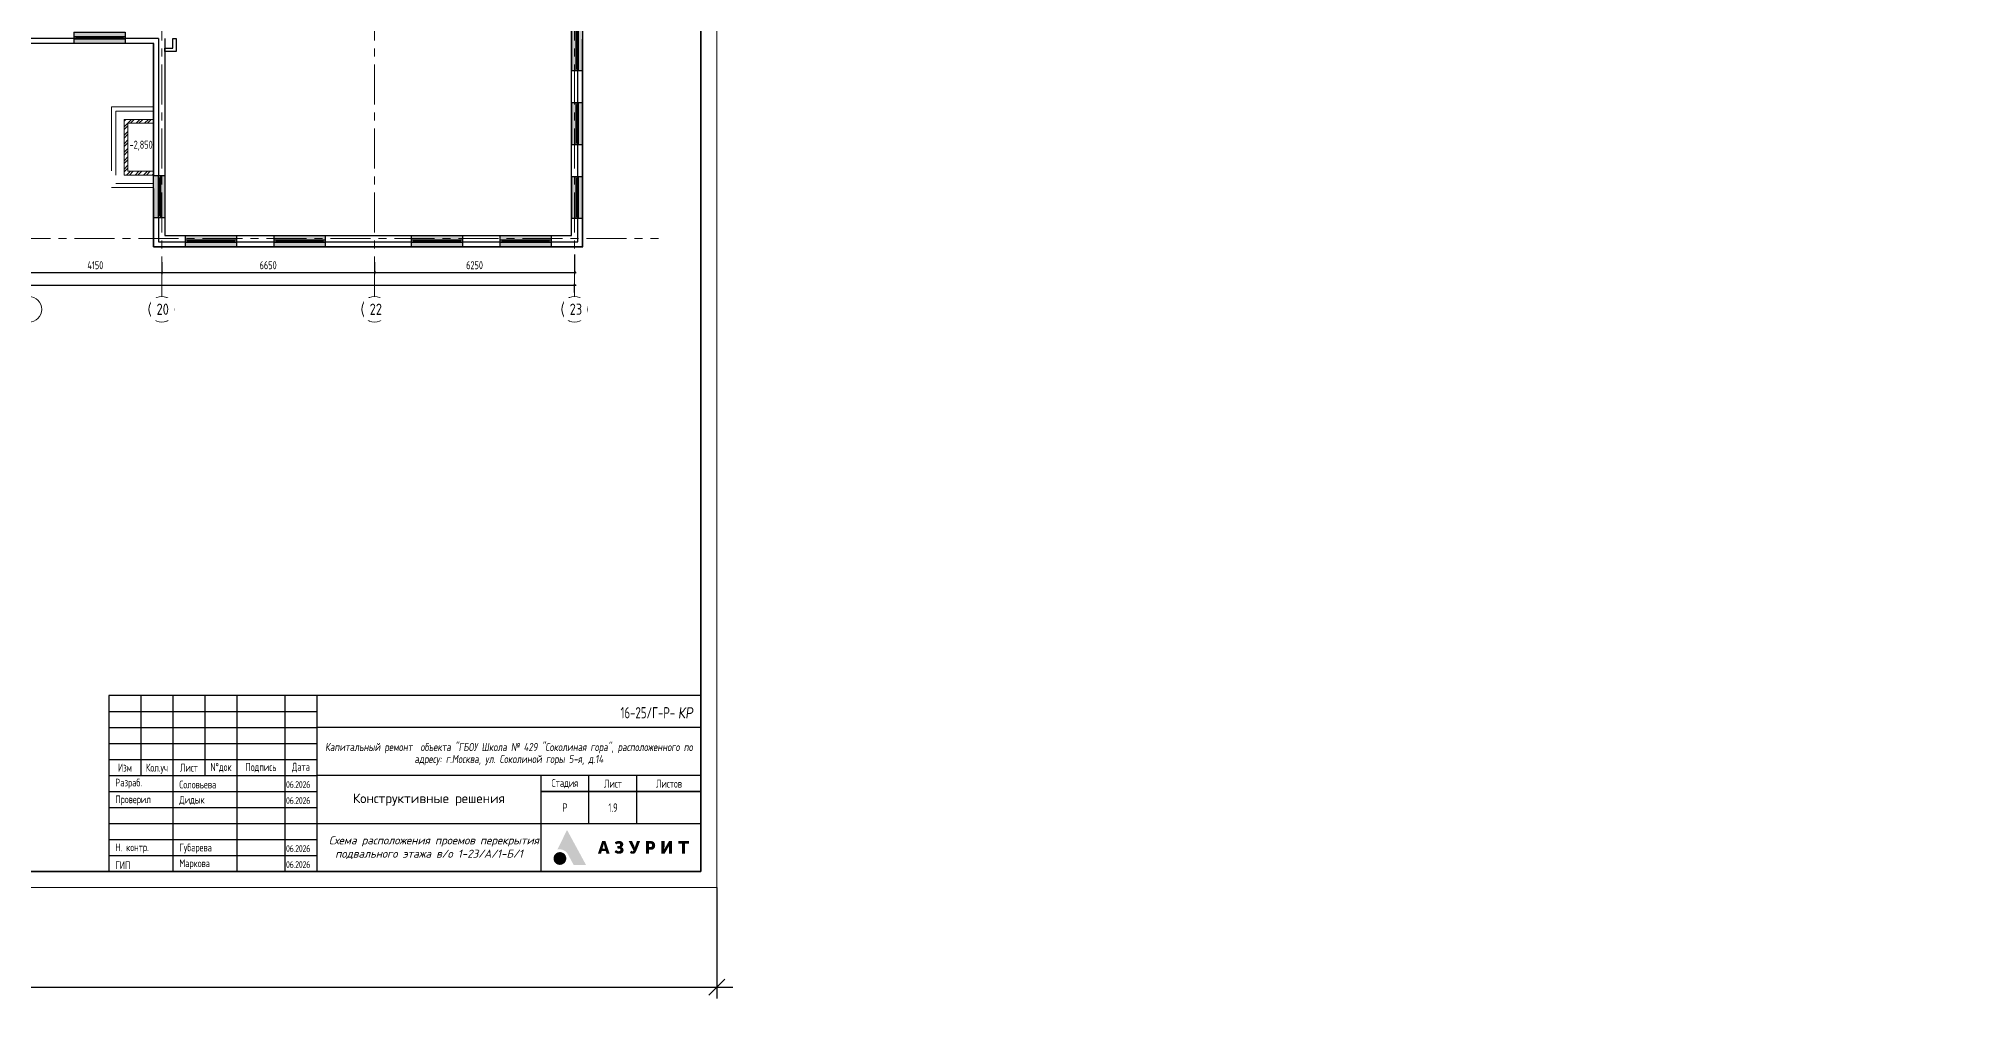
# Model space of a CAD drawing. Header units: millimetres. Extents: x -185251 to 7892985, y -102157 to 319855.
# Drawn here: x -119243 to -59028, y -102157 to -72163 of the extents above; entities that cross this region are included whole.
import ezdxf
from ezdxf import colors
from ezdxf.entities.mleader import LeaderData, LeaderLine
from ezdxf.enums import TextEntityAlignment as Align
from ezdxf.math import Vec2, Vec3

# ---------------------------------------------------------------- set-up
doc = ezdxf.new("R2010")
doc.units = ezdxf.units.MM
doc.header["$LTSCALE"] = 10
doc.linetypes.add('ADSK_Штриховая_ш2 п1', pattern=[3, 2, -1])
doc.linetypes.add('CENTER', pattern=[2, 1.25, -0.25, 0.25, -0.25])
for name, color, linetype, lineweight in [('013', 7, 'Continuous', 13), ('_TEXT', 7, 'Continuous', 30), ('АР_Оси', 142, 'Continuous', 9), ('АР_Оси размеры', 142, 'Continuous', 9), ('АР_тонкая линия', 250, 'Continuous', 0), ('АР_Штриховка кирпич', 250, 'Continuous', 9)]:
    doc.layers.add(name, color=color, linetype=linetype, lineweight=lineweight)
doc.layers.add('_STAMP', color=7, linetype='Continuous')
doc.layers.add('Архитектура', color=251, linetype='Continuous')
doc.layers.get('0').off()
doc.layers.get('0').freeze()
doc.styles.add('10', font='isocpeui.ttf', dxfattribs={"height": 25})
doc.styles.add('GOST', font='isocpeur.TTF')
doc.styles.add('ISOCPEUR', font='isocpeur.TTF', dxfattribs={"width": 0.7})
doc.styles.add('БДА100', font='romand.shx', dxfattribs={"width": 0.7})
doc.styles.add('ГОСТ 2.304', font='isocpeur.TTF', dxfattribs={"width": 0.7})
doc.dimstyles.new('БДА1', dxfattribs={"dimtxt": 2, "dimasz": 1, "dimexe": 0.7, "dimexo": 0, "dimgap": 0.8, "dimtad": 1, "dimdec": 0, "dimrnd": 1, "dimzin": 0, "dimdsep": 46, "dimtxsty": 'БДА100', "dimblk": 'OBLIQUE', "dimcen": 2, "dimdle": 1, "dimadec": 0, "dimazin": 0, "dimtfac": 1, "dimtdec": 0, "dimtmove": 1, "dimatfit": 3, "dimldrblk": 'NONE', "dimfxl": 0.7, "dimtolj": 1, "dimtzin": 0, "dimlwd": -1, "dimlwe": -1, "dimarcsym": 0})
doc.dimstyles.new('СПДС', dxfattribs={"dimscale": 100, "dimtxt": 2.5, "dimasz": 0.5, "dimexe": 0.5, "dimexo": 1, "dimgap": 1, "dimtad": 1, "dimdec": 0, "dimrnd": 5, "dimtxsty": 'ГОСТ 2.304', "dimblk": 'OBLIQUE', "dimcen": 2.5, "dimdle": 0.5, "dimadec": 0, "dimazin": 2, "dimtfac": 0.75, "dimtdec": 0, "dimtmove": 1, "dimatfit": 3, "dimfxl": 1, "dimtolj": 1, "dimarcsym": 1})

# ---------------------------------------------------------------- blocks, each defined once
blk = doc.blocks.new('_Oblique')
at = {"color": 0, "linetype": 'ByBlock', "lineweight": -2}
blk.add_line((-0.5, -0.5), (0.5, 0.5), dxfattribs=at)
blk = doc.blocks.new('*D456')
at = {"layer": 'Defpoints', "color": 0, "ltscale": 100, "transparency": 16777216}
for p in [(-119543, -79049), (-115393, -79049), (-115393, -79471)]:
    blk.add_point(p, dxfattribs=at)
at = {"layer": 'АР_Оси размеры', "color": 0, "lineweight": -2, "ltscale": 100, "transparency": 16777216}
for p, q in [((-119593, -79471), (-115343, -79471)), ((-119543, -79149), (-119543, -79521)), ((-115393, -79149), (-115393, -79521))]:
    blk.add_line(p, q, dxfattribs=at)
at = {"layer": 'АР_Оси размеры', "color": 0, "lineweight": -2, "ltscale": 100, "transparency": 16777216, "xscale": 50, "yscale": 50, "zscale": 50, "rotation": 180}
blk.add_blockref('_Oblique', (-119543, -79471), dxfattribs=at)
at = {"layer": 'АР_Оси размеры', "color": 0, "lineweight": -2, "ltscale": 100, "transparency": 16777216, "xscale": 50, "yscale": 50, "zscale": 50}
blk.add_blockref('_Oblique', (-115393, -79471), dxfattribs=at)
at = {"layer": 'АР_Оси размеры', "color": 0, "ltscale": 100, "transparency": 16777216, "insert": (-117468, -79246), "char_height": 250, "attachment_point": 5, "style": 'ГОСТ 2.304'}
blk.add_mtext('\\A1;4150', dxfattribs=at)
blk = doc.blocks.new('*D457')
at = {"layer": 'Defpoints', "color": 0, "ltscale": 100, "transparency": 16777216}
for p in [(-115393, -79049), (-108743, -79049), (-108743, -79471)]:
    blk.add_point(p, dxfattribs=at)
at = {"layer": 'АР_Оси размеры', "color": 0, "lineweight": -2, "ltscale": 100, "transparency": 16777216}
for p, q in [((-115443, -79471), (-108693, -79471)), ((-115393, -79149), (-115393, -79521)), ((-108743, -79149), (-108743, -79521))]:
    blk.add_line(p, q, dxfattribs=at)
at = {"layer": 'АР_Оси размеры', "color": 0, "lineweight": -2, "ltscale": 100, "transparency": 16777216, "xscale": 50, "yscale": 50, "zscale": 50, "rotation": 180}
blk.add_blockref('_Oblique', (-115393, -79471), dxfattribs=at)
at = {"layer": 'АР_Оси размеры', "color": 0, "lineweight": -2, "ltscale": 100, "transparency": 16777216, "xscale": 50, "yscale": 50, "zscale": 50}
blk.add_blockref('_Oblique', (-108743, -79471), dxfattribs=at)
at = {"layer": 'АР_Оси размеры', "color": 0, "ltscale": 100, "transparency": 16777216, "insert": (-112068, -79246), "char_height": 250, "attachment_point": 5, "style": 'ГОСТ 2.304'}
blk.add_mtext('\\A1;6650', dxfattribs=at)
blk = doc.blocks.new('*D458')
at = {"layer": 'Defpoints', "color": 0, "ltscale": 100, "transparency": 16777216}
for p in [(-102493, -78810), (-108743, -79049), (-102493, -79471)]:
    blk.add_point(p, dxfattribs=at)
at = {"layer": 'АР_Оси размеры', "color": 0, "lineweight": -2, "ltscale": 100, "transparency": 16777216}
for p, q in [((-108793, -79471), (-102443, -79471)), ((-108743, -79149), (-108743, -79521)), ((-102493, -78910), (-102493, -79521))]:
    blk.add_line(p, q, dxfattribs=at)
at = {"layer": 'АР_Оси размеры', "color": 0, "lineweight": -2, "ltscale": 100, "transparency": 16777216, "xscale": 50, "yscale": 50, "zscale": 50, "rotation": 180}
blk.add_blockref('_Oblique', (-108743, -79471), dxfattribs=at)
at = {"layer": 'АР_Оси размеры', "color": 0, "lineweight": -2, "ltscale": 100, "transparency": 16777216, "xscale": 50, "yscale": 50, "zscale": 50}
blk.add_blockref('_Oblique', (-102493, -79471), dxfattribs=at)
at = {"layer": 'АР_Оси размеры', "color": 0, "ltscale": 100, "transparency": 16777216, "insert": (-105618, -79246), "char_height": 250, "attachment_point": 5, "style": 'ГОСТ 2.304'}
blk.add_mtext('\\A1;6250', dxfattribs=at)
blk = doc.blocks.new('*D268')
at = {"layer": 'Defpoints', "color": 0, "ltscale": 100, "transparency": 16777216}
for p in [(-102493, -79874), (-170908, -80199), (-102493, -80199)]:
    blk.add_point(p, dxfattribs=at)
at = {"layer": 'АР_Оси размеры', "color": 0, "lineweight": -2, "ltscale": 100, "transparency": 16777216}
for p, q in [((-170958, -79874), (-102443, -79874)), ((-170908, -80099), (-170908, -79824)), ((-102493, -80099), (-102493, -79824))]:
    blk.add_line(p, q, dxfattribs=at)
at = {"layer": 'АР_Оси размеры', "color": 0, "lineweight": -2, "ltscale": 100, "transparency": 16777216, "xscale": 50, "yscale": 50, "zscale": 50, "rotation": 180}
blk.add_blockref('_Oblique', (-170908, -79874), dxfattribs=at)
at = {"layer": 'АР_Оси размеры', "color": 0, "lineweight": -2, "ltscale": 100, "transparency": 16777216, "xscale": 50, "yscale": 50, "zscale": 50}
blk.add_blockref('_Oblique', (-102493, -79874), dxfattribs=at)
at = {"layer": 'АР_Оси размеры', "color": 0, "ltscale": 100, "transparency": 16777216, "insert": (-136100, -79649), "char_height": 250, "attachment_point": 5, "style": 'ГОСТ 2.304'}
blk.add_mtext('\\A1;68415', dxfattribs=at)
blk = doc.blocks.new('_DOTSMALL')
at = {"color": 0, "linetype": 'ByBlock', "const_width": 0.5}
blk.add_lwpolyline([(-0.0625, 0, 1), (0.0625, 0, 1)], format="xyb", close=True, dxfattribs=at)
blk = doc.blocks.new('A$C099092fc')
at = {"layer": 'АР_Штриховка кирпич', "ltscale": 100}
h = blk.add_hatch(dxfattribs=at)
h.set_pattern_fill('ANSI32', color=256, scale=500)
h.set_pattern_definition([(45, (297279.57, -128819.08), (-132.58252, 132.58252), []), (45, (297367.96, -128819.08), (-132.58252, 132.58252), [])])
h.paths.add_polyline_path([(1501, 0), (0, 0), (0, -798), (-120, -798), (-120, 120), (1621, 120), (1621, -798), (1501, -798)])
at = {"lineweight": 18, "ltscale": 100}
for points in [[(-120, -798), (-120, 120), (1621, 120), (1621, -798)], [(0, -798), (0, 0), (1501, 0), (1501, -798)]]:
    blk.add_lwpolyline(points, dxfattribs=at)
at = {"layer": 'АР_тонкая линия', "color": 18, "linetype": 'ADSK_Штриховая_ш2 п1', "ltscale": 100, "true_color": 0x000000}
for points in [[(-510, -798), (-510, 510), (2011, 510), (2011, -798)], [(-380, -798), (-380, 380), (1881, 380), (1881, -798)]]:
    blk.add_lwpolyline(points, dxfattribs=at)
blk = doc.blocks.new('*U40')
at = {"true_color": 0xffffff}
h = blk.add_hatch(color=7, dxfattribs=at)
h.dxf.hatch_style = 1
h.paths.add_polyline_path([(-1600, -140), (0, -140), (0, 220), (-1600, 220)])
at = {"lineweight": 30}
for p, q in [((-1600, -140), (-1600, 220)), ((0, -140), (0, 220))]:
    blk.add_line(p, q, dxfattribs=at)
for p, q in [((0, 220), (-1600, 220)), ((-1600, 70), (0, 70)), ((-1600, 0), (0, 0)), ((-1530, 0), (-1530, 70)), ((-1530, 35), (-70, 35)), ((-70, 0), (-70, 70)), ((-1600, -140), (0, -140)), ((-1600, -140), (-1600, -140)), ((-1600, -140), (-1600, -140)), ((0, -140), (0, -140)), ((0, -140), (0, -140))]:
    blk.add_line(p, q)
blk = doc.blocks.new('*U108')
at = {"true_color": 0xffffff}
h = blk.add_hatch(color=7, dxfattribs=at)
h.dxf.hatch_style = 1
h.paths.add_polyline_path([(-1310, -140), (0, -140), (0, 220), (-1310, 220)])
at = {"lineweight": 30}
for p, q in [((-1310, -140), (-1310, 220)), ((0, -140), (0, 220))]:
    blk.add_line(p, q, dxfattribs=at)
for p, q in [((0, 220), (-1310, 220)), ((-1310, 70), (0, 70)), ((-1310, 0), (0, 0)), ((-1240, 0), (-1240, 70)), ((-1240, 35), (-70, 35)), ((-70, 0), (-70, 70)), ((-1310, -140), (0, -140)), ((-1310, -140), (-1310, -140)), ((-1310, -140), (-1310, -140)), ((0, -140), (0, -140)), ((0, -140), (0, -140))]:
    blk.add_line(p, q)
blk = doc.blocks.new('*D680')
at = {"layer": 'Defpoints', "color": 0, "transparency": 16777216}
for p, q in [((0, 0), (0, -34.62)), ((841, 0), (841, -34.62)), ((-5, -31.12), (846, -31.12))]:
    blk.add_line(p, q, dxfattribs=at)
at = {"layer": 'Defpoints', "color": 0, "lineweight": 30, "transparency": 16777216}
for p in [(0, 0), (841, 0), (841, -31.12)]:
    blk.add_point(p, dxfattribs=at)
at = {"layer": 'Defpoints', "color": 0, "transparency": 16777216, "xscale": 5, "yscale": 5, "zscale": 5, "rotation": 180}
blk.add_blockref('_Oblique', (0, -31.12), dxfattribs=at)
at = {"layer": 'Defpoints', "color": 0, "transparency": 16777216, "xscale": 5, "yscale": 5, "zscale": 5}
blk.add_blockref('_Oblique', (841, -31.12), dxfattribs=at)
at = {"layer": 'Defpoints', "color": 0, "lineweight": 0, "transparency": 16777216, "insert": (105, -22.12), "char_height": 10, "attachment_point": 5, "style": 'БДА100'}
blk.add_mtext('\\A1;841', dxfattribs=at)
blk = doc.blocks.new('_None')
blk = doc.blocks.new('Логотип Азурит')
at = {"layer": '_STAMP', "linetype": 'Continuous', "true_color": 0x2a3756}
h = blk.add_hatch(color=159, dxfattribs=at)
h.dxf.hatch_style = 1
h.paths.add_polyline_path([(-39.4, 8.5), (-40.02, 9.65), (-40.61, 10.74), (-41.14, 11.7), (-41.62, 12.59), (-41.79, 12.89), (-41.86, 13.01), (-41.91, 12.94), (-41.99, 12.78), (-42.39, 11.96), (-42.77, 11.18), (-43.09, 10.5), (-43.47, 9.72), (-44.18, 8.26), (-44.5, 7.6), (-44.73, 7.14), (-44.85, 6.9), (-44.7, 6.93), (-44.51, 6.95), (-44.27, 6.97), (-44.09, 6.97), (-43.91, 6.96), (-43.74, 6.94), (-43.56, 6.91), (-43.39, 6.87), (-43.22, 6.81), (-43.05, 6.75), (-42.89, 6.68), (-42.73, 6.59), (-42.58, 6.5), (-42.43, 6.4), (-42.29, 6.29), (-42.15, 6.17), (-42.03, 6.04), (-41.91, 5.91), (-41.79, 5.77), (-41.72, 5.65), (-41.63, 5.5), (-41.3, 4.9), (-41.02, 4.39), (-40.57, 3.56), (-40.05, 2.59), (-39.78, 2.11), (-37.86, 2.11), (-36.5, 2.11), (-35.94, 2.12), (-36.48, 3.13), (-36.82, 3.75), (-37.16, 4.37), (-37.67, 5.33), (-38.2, 6.3), (-38.54, 6.93), (-38.87, 7.53)])
at = {"layer": '_STAMP', "linetype": 'Continuous', "true_color": 0x1447b7}
h = blk.add_hatch(color=162, dxfattribs=at)
h.dxf.hatch_style = 1
h.paths.add_polyline_path([(-42.09, 4.22), (-42.11, 4.4), (-42.15, 4.58), (-42.2, 4.76), (-42.27, 4.93), (-42.35, 5.1), (-42.45, 5.26), (-42.57, 5.41), (-42.7, 5.55), (-42.8, 5.64), (-42.91, 5.72), (-43.14, 5.86), (-43.38, 5.97), (-43.63, 6.05), (-43.89, 6.09), (-44.15, 6.1), (-44.42, 6.07), (-44.55, 6.04), (-44.68, 6.01), (-44.87, 5.94), (-45.05, 5.85), (-45.22, 5.74), (-45.37, 5.62), (-45.51, 5.49), (-45.63, 5.35), (-45.75, 5.19), (-45.84, 5.03), (-45.92, 4.85), (-45.98, 4.67), (-46.03, 4.49), (-46.06, 4.29), (-46.07, 4.1), (-46.05, 3.9), (-46.02, 3.7), (-45.97, 3.51), (-45.92, 3.37), (-45.87, 3.24), (-45.8, 3.11), (-45.72, 2.99), (-45.64, 2.88), (-45.54, 2.77), (-45.44, 2.67), (-45.33, 2.57), (-45.22, 2.49), (-45.1, 2.41), (-44.98, 2.34), (-44.85, 2.28), (-44.72, 2.22), (-44.58, 2.18), (-44.44, 2.15), (-44.3, 2.13), (-44.05, 2.12), (-43.8, 2.14), (-43.57, 2.19), (-43.34, 2.26), (-43.12, 2.37), (-42.92, 2.5), (-42.73, 2.65), (-42.56, 2.83), (-42.44, 2.99), (-42.34, 3.15), (-42.26, 3.32), (-42.19, 3.49), (-42.14, 3.67), (-42.11, 3.85), (-42.09, 4.03)])
at = {"layer": '_STAMP', "linetype": 'Continuous', "true_color": 0x2a3756}
h = blk.add_hatch(color=159, dxfattribs=at)
h.dxf.hatch_style = 1
h.paths.add_polyline_path([(-29.3, 7.88), (-29.63, 8.84), (-29.86, 9.53), (-30.37, 9.54), (-30.87, 9.54), (-30.93, 9.38), (-31.26, 8.4), (-31.64, 7.27), (-31.97, 6.31), (-32.19, 5.64), (-32.05, 5.63), (-31.71, 5.62), (-31.23, 5.62), (-31.11, 6.03), (-30.99, 6.44), (-30.37, 6.44), (-29.75, 6.44), (-29.63, 6.03), (-29.52, 5.62), (-29.03, 5.62), (-28.54, 5.62), (-28.6, 5.8), (-28.93, 6.79)])
h.paths.add_polyline_path([(-30.77, 7.21), (-30.74, 7.31), (-30.56, 7.93), (-30.43, 8.43), (-30.39, 8.59), (-30.37, 8.65), (-30.35, 8.64), (-30.31, 8.45), (-30.22, 8.08), (-30.11, 7.66), (-30.01, 7.33), (-29.97, 7.21), (-30.37, 7.21)], flags=16)
h = blk.add_hatch(color=159, dxfattribs=at)
h.dxf.hatch_style = 1
h.paths.add_polyline_path([(-24.39, 7.35), (-24.47, 7.43), (-24.56, 7.5), (-24.66, 7.56), (-24.81, 7.65), (-24.74, 7.69), (-24.65, 7.75), (-24.55, 7.86), (-24.45, 7.97), (-24.38, 8.09), (-24.35, 8.18), (-24.32, 8.25), (-24.31, 8.34), (-24.3, 8.45), (-24.3, 8.65), (-24.31, 8.73), (-24.34, 8.82), (-24.41, 8.99), (-24.51, 9.14), (-24.63, 9.28), (-24.78, 9.39), (-24.95, 9.48), (-25.13, 9.55), (-25.34, 9.59), (-25.56, 9.6), (-25.74, 9.6), (-25.91, 9.58), (-26.08, 9.55), (-26.23, 9.51), (-26.39, 9.46), (-26.53, 9.39), (-26.67, 9.32), (-26.8, 9.23), (-26.9, 9.15), (-26.81, 8.98), (-26.64, 8.66), (-26.54, 8.5), (-26.51, 8.5), (-26.46, 8.54), (-26.35, 8.61), (-26.21, 8.67), (-26.07, 8.73), (-25.93, 8.77), (-25.82, 8.79), (-25.72, 8.79), (-25.62, 8.79), (-25.53, 8.76), (-25.46, 8.73), (-25.39, 8.68), (-25.34, 8.62), (-25.3, 8.55), (-25.26, 8.45), (-25.26, 8.36), (-25.27, 8.27), (-25.32, 8.18), (-25.36, 8.13), (-25.39, 8.08), (-25.44, 8.05), (-25.49, 8.02), (-25.63, 7.99), (-25.84, 7.98), (-26.1, 7.97), (-26.1, 7.6), (-26.1, 7.24), (-25.78, 7.23), (-25.54, 7.21), (-25.45, 7.2), (-25.38, 7.18), (-25.33, 7.15), (-25.28, 7.12), (-25.25, 7.08), (-25.21, 7.02), (-25.19, 6.96), (-25.17, 6.9), (-25.17, 6.76), (-25.18, 6.7), (-25.2, 6.64), (-25.23, 6.58), (-25.26, 6.53), (-25.31, 6.49), (-25.37, 6.45), (-25.44, 6.43), (-25.52, 6.41), (-25.69, 6.39), (-25.78, 6.39), (-25.87, 6.41), (-26, 6.45), (-26.16, 6.51), (-26.3, 6.6), (-26.43, 6.69), (-26.53, 6.76), (-26.77, 6.45), (-26.93, 6.26), (-26.97, 6.2), (-26.98, 6.15), (-26.97, 6.11), (-26.94, 6.07), (-26.82, 5.97), (-26.62, 5.84), (-26.41, 5.73), (-26.19, 5.65), (-25.97, 5.59), (-25.78, 5.57), (-25.53, 5.57), (-25.3, 5.58), (-25.12, 5.61), (-24.99, 5.65), (-24.87, 5.71), (-24.75, 5.78), (-24.64, 5.85), (-24.54, 5.94), (-24.45, 6.03), (-24.37, 6.13), (-24.31, 6.23), (-24.25, 6.37), (-24.21, 6.51), (-24.2, 6.66), (-24.2, 6.82), (-24.21, 6.94), (-24.24, 7.06), (-24.28, 7.16), (-24.33, 7.26)])
h = blk.add_hatch(color=159, dxfattribs=at)
h.dxf.hatch_style = 1
h.paths.add_polyline_path([(-19.61, 8.04), (-19.36, 8.68), (-19.14, 9.22), (-19.03, 9.53), (-19.17, 9.54), (-19.52, 9.54), (-20.02, 9.54), (-20.05, 9.44), (-20.31, 8.65), (-20.59, 7.81), (-20.63, 7.68), (-20.66, 7.62), (-20.67, 7.61), (-20.7, 7.67), (-20.82, 7.97), (-21.01, 8.4), (-21.34, 9.1), (-21.54, 9.54), (-22.06, 9.54), (-22.58, 9.54), (-22.4, 9.17), (-21.88, 8.17), (-21.32, 7.06), (-21.11, 6.63), (-21.09, 6.56), (-21.1, 6.52), (-21.15, 6.45), (-21.21, 6.41), (-21.28, 6.38), (-21.37, 6.37), (-21.45, 6.37), (-21.55, 6.39), (-21.64, 6.43), (-21.74, 6.49), (-21.82, 6.53), (-21.86, 6.49), (-21.92, 6.39), (-22.11, 6.05), (-22.23, 5.85), (-22.18, 5.81), (-22.08, 5.75), (-21.95, 5.69), (-21.81, 5.63), (-21.69, 5.59), (-21.51, 5.57), (-21.31, 5.57), (-21.12, 5.59), (-20.97, 5.62), (-20.88, 5.66), (-20.79, 5.71), (-20.71, 5.77), (-20.63, 5.84), (-20.56, 5.93), (-20.48, 6.02), (-20.35, 6.23), (-20.28, 6.35), (-20.21, 6.51), (-19.92, 7.25)])
h = blk.add_hatch(color=159, dxfattribs=at)
h.dxf.hatch_style = 1
h.paths.add_polyline_path([(-14.46, 7.53), (-14.41, 7.64), (-14.37, 7.74), (-14.33, 7.96), (-14.31, 8.19), (-14.32, 8.41), (-14.37, 8.63), (-14.45, 8.83), (-14.5, 8.93), (-14.55, 9.02), (-14.62, 9.1), (-14.69, 9.18), (-14.81, 9.29), (-14.92, 9.37), (-15.06, 9.43), (-15.21, 9.49), (-15.33, 9.52), (-15.49, 9.53), (-16.3, 9.54), (-17.21, 9.54), (-17.21, 7.58), (-17.21, 5.62), (-16.73, 5.62), (-16.25, 5.62), (-16.25, 6.23), (-16.25, 6.83), (-15.87, 6.83), (-15.58, 6.84), (-15.35, 6.86), (-15.17, 6.91), (-14.99, 6.98), (-14.83, 7.08), (-14.69, 7.2), (-14.56, 7.36)])
h.paths.add_polyline_path([(-15.6, 7.68), (-15.67, 7.66), (-15.95, 7.66), (-16.25, 7.66), (-16.25, 8.2), (-16.25, 8.74), (-15.93, 8.73), (-15.64, 8.72), (-15.57, 8.7), (-15.51, 8.67), (-15.42, 8.6), (-15.35, 8.51), (-15.32, 8.45), (-15.3, 8.39), (-15.29, 8.19), (-15.29, 8.07), (-15.3, 8), (-15.32, 7.94), (-15.35, 7.88), (-15.39, 7.82), (-15.43, 7.78), (-15.53, 7.71)], flags=16)
h = blk.add_hatch(color=159, dxfattribs=at)
h.dxf.hatch_style = 1
h.paths.add_polyline_path([(-10.09, 7.82), (-9.98, 8.03), (-9.94, 8.12), (-9.95, 7.93), (-9.96, 7.49), (-9.97, 6.69), (-9.97, 5.62), (-9.5, 5.62), (-9.04, 5.62), (-9.04, 7.58), (-9.04, 9.54), (-9.51, 9.54), (-9.99, 9.54), (-10.36, 8.91), (-10.84, 8.1), (-11.03, 7.78), (-11.26, 7.34), (-11.37, 7.13), (-11.42, 7.05), (-11.41, 7.31), (-11.39, 7.78), (-11.39, 8.55), (-11.39, 9.54), (-11.86, 9.54), (-12.34, 9.54), (-12.34, 7.58), (-12.34, 5.62), (-11.86, 5.62), (-11.37, 5.62), (-11.18, 5.95), (-10.61, 6.89), (-10.31, 7.42)])
h = blk.add_hatch(color=159, dxfattribs=at)
h.dxf.hatch_style = 1
h.paths.add_polyline_path([(-3.74, 9.14), (-3.74, 9.54), (-5.42, 9.54), (-7.09, 9.54), (-7.09, 9.14), (-7.09, 8.74), (-6.5, 8.74), (-5.9, 8.74), (-5.9, 7.18), (-5.9, 5.62), (-5.43, 5.62), (-4.95, 5.62), (-4.95, 7.18), (-4.95, 8.74), (-4.35, 8.74), (-3.74, 8.74)])
blk = doc.blocks.new('_Azurit_Stamp')
at = {"layer": '_STAMP'}
for p, q in [((-175, 55), (-175, 30)), ((-165, 55), (-165, 0)), ((-155, 55), (-155, 30)), ((-145, 55), (-145, 0)), ((-130, 55), (-130, 0)), ((-120, 55), (-120, 0)), ((-185, 50), (-120, 50)), ((-185, 45), (-120, 45)), ((0, 45), (-120, 45)), ((-185, 40), (-120, 40)), ((-185, 35), (-120, 35)), ((-185, 30), (-120, 30)), ((-185, 25), (-120, 25)), ((0, 30), (-120, 30)), ((-50, 30), (-50, 0)), ((-50, 25), (-35, 25)), ((-35, 25), (-50, 25)), ((-35, 25), (-35, 30)), ((-35, 25), (-20, 25)), ((-35, 15), (-35, 25)), ((-20, 25), (-35, 25)), ((-20, 25), (-20, 30)), ((-20, 25), (0, 25)), ((-20, 15), (-20, 25)), ((0, 25), (-20, 25)), ((-185, 20), (-120, 20)), ((-185, 15), (-120, 15)), ((-120, 15), (0, 15)), ((-185, 10), (-120, 10)), ((-185, 5), (-120, 5))]:
    blk.add_line(p, q, dxfattribs=at)
blk.add_lwpolyline([(-185, 0), (0, 0), (0, 55), (-185, 55)], close=True, dxfattribs=at)
at = {"linetype": 'Continuous'}
blk.add_blockref('Логотип Азурит', (0, 0), dxfattribs=at)
at = {"color": 0, "lineweight": 9, "insert": (-42.5, 20), "char_height": 2.7, "width": 15, "attachment_point": 5, "style": 'ISOCPEUR'}
blk.add_mtext('Р', dxfattribs=at)
at = {"layer": '_TEXT', "color": 1, "style": 'ISOCPEUR', "oblique": 7, "width": 0.85}
blk.add_text('КР ', height=3.5, dxfattribs=at).set_placement((-7.2, 49.62), align=Align.MIDDLE_LEFT)
at = {"layer": '_TEXT', "color": 5, "line_spacing_factor": 0.9, "style": 'ISOCPEUR'}
for s, width, heights, insert, char_height, attachment_point in [('16-25/Г-Р-', 69.1586, [9.61], (-8.07, 49.66), 3.5, 6), ('{\\Q8;\\W0.8;\\C7;Капитальный ремонт  объекта "ГБОУ Школа № 429 "Соколиная гора", расположенного по адресу: г.Москва, ул. Соколиной горы 5-я, д.14}', 120, [14.01], (-60, 36.73), 2.5, 5), ('{\\W1;Конструктивные решения}', 69.1586, [14.57], (-85, 22.5), 3, 5)]:
    blk.add_mtext_dynamic_manual_height_columns(s, width=width, gutter_width=0, heights=heights, dxfattribs=dict(at, insert=insert, char_height=char_height, attachment_point=attachment_point))
at = {"layer": '_TEXT', "style": 'ISOCPEUR'}
for s, width, insert, char_height, attachment_point in [('Изм', 10, (-180, 32.5), 2.5, 5), ('{\\W0.7;Кол.уч}', 10, (-170, 32.17), 2.5, 5), ('Лист', 10, (-160, 32.5), 2.5, 5), ('N%%Dдок', 10, (-150, 32.5), 2.5, 5), ('Подпись', 10, (-137.5, 32.5), 2.5, 5), ('Дата', 10, (-125, 32.5), 2.5, 5), ('Разраб.', 20, (-183, 27.5), 2.4, 4), ('Стадия', 15, (-42.5, 27.5), 2.5, 5), ('Лист', 15, (-27.5, 27.5), 2.5, 5), ('Листов', 15, (-10, 27.5), 2.5, 5), ('Проверил', 20, (-183, 22.27), 2.4, 4), ('Н. контр.', 20, (-183, 7.27), 2.4, 4), ('ГИП', 20, (-183, 2.04), 2.4, 4)]:
    blk.add_mtext_dynamic_manual_height_columns(s, width=width, gutter_width=12.5, heights=[0], dxfattribs=dict(at, insert=insert, char_height=char_height, attachment_point=attachment_point))
at = {"layer": '_TEXT', "color": 1, "attachment_point": 4, "style": 'ISOCPEUR'}
for s, width, insert, char_height in [('Соловьева', 19.0361, (-163, 27.23), 2.4), ('{\\W0.82;\\T0.92;06.2026}', 7.4894, (-129.7, 27.23), 2.1), ('{\\W0.82;\\T0.92;06.2026}', 7.4894, (-129.7, 22.23), 2.1), ('{\\W0.82;\\T0.92;06.2026}', 7.4894, (-129.7, 7.23), 2.1), ('{\\W0.82;\\T0.92;06.2026}', 7.4894, (-129.7, 2.23), 2.1)]:
    blk.add_mtext_dynamic_manual_height_columns(s, width=width, gutter_width=12.5, heights=[0], dxfattribs=dict(at, insert=insert, char_height=char_height))
at = {"layer": '_TEXT', "color": 5, "char_height": 2.4, "attachment_point": 4, "style": 'ISOCPEUR'}
for s, insert in [('Дидык', (-163, 22.23)), ('Губарева', (-163, 7.23)), ('Маркова', (-163, 2.29))]:
    blk.add_mtext_dynamic_manual_height_columns(s, width=19.0361, gutter_width=12.5, heights=[0], dxfattribs=dict(at, insert=insert))
blk = doc.blocks.new('*U679')
at = {"color": 44, "lineweight": 20, "ltscale": 10}
for p, q in [((841, 0), (841, 594)), ((0, 0), (841, 0))]:
    blk.add_line(p, q, dxfattribs=at)
at = {"color": 137, "lineweight": 35, "ltscale": 10}
for p, q in [((836, 5), (836, 589)), ((8.04, 5), (836, 5))]:
    blk.add_line(p, q, dxfattribs=at)
at = {"color": 44, "lineweight": 13, "style": 'GOST', "oblique": 10, "width": 0.8}
for tag in ['ФОРМАТВЕРТ', 'ФОРМАТГОРИЗ']:
    blk.add_attdef(tag, (789.98, 1.6), '', height=2, dxfattribs=at)
at = {"layer": 'Defpoints', "color": 251, "lineweight": 0}
dim = blk.add_linear_dim(base=(841, -31.12), p1=(0, 0), p2=(841, 0), dimstyle='БДА1', override={"dimscale": 5}, dxfattribs=at)
dim.commit()
dim.dimension.update_dxf_attribs({"geometry": '*D680', "text_midpoint": (105, -31.12), "dimtype": 160})

msp = doc.modelspace()

# ---------------------------------------------------------------- linework, layer by layer
at = {"layer": 'АР_Оси', "linetype": 'CENTER', "ltscale": 100}
for p, q in [((-115393, -80224.2), (-115393, -45916.7)), ((-108743, -80224.2), (-108743, -45916.7)), ((-102493, -80224.2), (-102493, -45916.7)), ((-178117, -78412.9), (-99874.6, -78412.9))]:
    msp.add_line(p, q, dxfattribs=at)
at = {"layer": 'АР_Оси', "ltscale": 0.5}
for centre in [(-119543, -80624.2), (-115393, -80624.2), (-108743, -80624.2), (-102493, -80624.2)]:
    msp.add_circle(centre, 400, dxfattribs=at)
at = {"layer": 'Архитектура', "lineweight": 25, "transparency": 33554684}
for p, q in [((-102593, -78312.9), (-102593, -69002.9)), ((-102393, -78512.9), (-102393, -68802.9)), ((-115493, -72162.9), (-123373, -72162.9)), ((-115493, -72162.9), (-115493, -78512.9)), ((-115293, -72162.9), (-115293, -78312.9)), ((-115653, -72322.9), (-123533, -72322.9)), ((-115643, -72312.9), (-123523, -72312.9)), ((-115653, -74921.6), (-115653, -72322.9)), ((-115643, -74921.6), (-115643, -72312.9)), ((-115653, -76452.9), (-115653, -74921.6)), ((-115643, -76452.9), (-115643, -74921.6)), ((-115653, -78672.9), (-115653, -76852.9)), ((-115643, -78662.9), (-115643, -76852.9)), ((-115493, -78512.9), (-102393, -78512.9)), ((-115293, -78312.9), (-102593, -78312.9))]:
    msp.add_line(p, q, dxfattribs=at)
msp.add_lwpolyline([(-114943, -72162.9), (-114943, -72562.9), (-115293, -72562.9), (-115293, -72462.9), (-115043, -72462.9), (-115043, -72162.9)], close=True, dxfattribs=at)
for points in [[(-102243, -78662.9), (-102242.7, -72177.4)], [(-102233, -78672.9), (-102232.7, -72177.4)], [(-115653, -78672.9), (-102233, -78672.9)], [(-115643, -78662.9), (-102243, -78662.9)]]:
    msp.add_lwpolyline(points, dxfattribs=at)

# ---------------------------------------------------------------- block references
at = {"layer": '_STAMP', "xscale": 100, "yscale": 100, "zscale": 100}
msp.add_blockref('_Azurit_Stamp', (-98542.7, -98194.6), dxfattribs=at)
at = {"layer": 'Архитектура', "lineweight": 25, "transparency": 33554684, "xscale": -1}
for name, p, rotation in [('*U40', (-116538, -72102.9), 180), ('A$C099092fc', (-116451.4, -74809.1), 90), ('*U108', (-115433, -77762.9), 90), ('*U40', (-113058, -78452.9), 180), ('*U40', (-110288, -78452.9), 180), ('*U40', (-105998, -78452.9), 180), ('*U40', (-103228, -78452.9), 180)]:
    msp.add_blockref(name, p, dxfattribs=dict(at, rotation=rotation))
at = {"layer": 'Архитектура', "lineweight": 25, "transparency": 33554684, "rotation": 270}
for p in [(-102452.7, -73160), (-102452.6, -75469.9), (-102452.6, -77779.9)]:
    msp.add_blockref('*U108', p, dxfattribs=at)

# ---------------------------------------------------------------- texts
at = {"layer": '013', "color": 0, "lineweight": 9, "attachment_point": 5}
for s, insert, char_height, width, style in [('1.9', (-101292.7, -96194.6), 270, 1500, 'ISOCPEUR'), ('\\pxi1.23419;Схема расположения проемов перекрытия подвального этажа в/о 1-23/А/1-Б/1', (-107042.7, -97444.6), 250, 7000, '10')]:
    msp.add_mtext(s, dxfattribs=dict(at, insert=insert, char_height=char_height, width=width, style=style))

# ---------------------------------------------------------------- dimensions: what is measured, and where the dimension line sits
at = {"layer": 'АР_Оси размеры', "ltscale": 100}
for base, p1, p2, picture, middle in [((-102493, -79471.5), (-108743, -79049.4), (-102493, -78810), '*D458', (-105618, -79246.5)), ((-115393, -79471.5), (-119543, -79049.4), (-115393, -79049.4), '*D456', (-117468, -79246.5)), ((-108743, -79471.5), (-115393, -79049.4), (-108743, -79049.4), '*D457', (-112068, -79246.5))]:
    dim = msp.add_linear_dim(base=base, p1=p1, p2=p2, dimstyle='СПДС', dxfattribs=at)
    dim.commit()
    dim.dimension.update_dxf_attribs({"geometry": picture, "text_midpoint": middle})

# ---------------------------------------------------------------- leaders
at = {"layer": 'Архитектура', "lineweight": 25, "transparency": 33554684}
ml = msp.add_multileader_mtext('Standard', dxfattribs=at)
ml.set_content('+0,900', color=256, style='ISOCPEUR')
ml.set_leader_properties(color=256, linetype='Continuous', lineweight=-1)
ml.set_arrow_properties(name='DOTSMALL')
ml.build(insert=Vec2(0, 0))
ml.multileader.update_dxf_attribs({"has_text_frame": 1, "text_left_attachment_type": 4, "text_right_attachment_type": 4, "dogleg_length": 100, "arrow_head_size": 180})
ctx = ml.context
ctx.base_point, ctx.char_height, ctx.arrow_head_size, ctx.landing_gap_size, ctx.plane_origin, ctx.plane_x_axis, ctx.plane_y_axis = Vec3(-164069.1, -75201.3), 250, 180, 50, Vec3(-152446, -49965.4), Vec3(0, 1), Vec3(-1, 0)
ctx.left_attachment, ctx.right_attachment = 4, 4
notes = []
notes.append((ctx, [(0, (0, 0, 0), (0, 0), (1, 0), 1, [])]))
ctx.mtext.insert, ctx.mtext.text_direction, ctx.mtext.rotation, ctx.mtext.width, ctx.mtext.line_spacing_style, ctx.mtext.flow_direction = Vec3(-164402.4, -75151.3), Vec3(0, 1), 1.5707963, 852.697, 2, 5
ml = msp.add_multileader_mtext('Standard', dxfattribs=at)
ml.set_content('+0,450', color=256, style='ISOCPEUR')
ml.set_leader_properties(color=256, linetype='Continuous', lineweight=-1)
ml.set_arrow_properties(name='DOTSMALL')
ml.build(insert=Vec2(0, 0))
ml.multileader.update_dxf_attribs({"has_text_frame": 1, "text_left_attachment_type": 4, "text_right_attachment_type": 4, "dogleg_length": 100, "arrow_head_size": 180})
ctx = ml.context
ctx.base_point, ctx.char_height, ctx.arrow_head_size, ctx.landing_gap_size, ctx.plane_origin, ctx.plane_x_axis, ctx.plane_y_axis = Vec3(-163484.8, -75201.3), 250, 180, 50, Vec3(-151861.7, -49965.4), Vec3(0, 1), Vec3(-1, 0)
ctx.left_attachment, ctx.right_attachment = 4, 4
notes.append((ctx, [(0, (0, 0, 0), (0, 0), (1, 0), 1, [])]))
ctx.mtext.insert, ctx.mtext.text_direction, ctx.mtext.rotation, ctx.mtext.width, ctx.mtext.line_spacing_style, ctx.mtext.flow_direction = Vec3(-163818.1, -75151.3), Vec3(0, 1), 1.5707963, 852.697, 2, 5
ml = msp.add_multileader_mtext('Standard', dxfattribs=at)
ml.set_content('-2,950', color=256, style='ISOCPEUR')
ml.set_leader_properties(color=256, linetype='Continuous', lineweight=-1)
ml.set_arrow_properties(name='DOTSMALL')
ml.build(insert=Vec2(0, 0))
ml.multileader.update_dxf_attribs({"has_text_frame": 1, "text_left_attachment_type": 4, "text_right_attachment_type": 4, "dogleg_length": 100, "arrow_head_size": 180})
ctx = ml.context
ctx.base_point, ctx.char_height, ctx.arrow_head_size, ctx.landing_gap_size, ctx.plane_origin = Vec3(-155932.5, -73578.4), 250, 180, 50, Vec3(-154990.8, -74932)
ctx.left_attachment, ctx.right_attachment = 4, 4
notes.append((ctx, [(0, (0, 0, 0), (0, 0), (1, 0), 1, [])]))
ctx.mtext.insert, ctx.mtext.width, ctx.mtext.defined_height, ctx.mtext.line_spacing_style, ctx.mtext.flow_direction = Vec3(-155882.5, -73245.1), 599.198, 407.5, 2, 5
ml = msp.add_multileader_mtext('Standard', dxfattribs=at)
ml.set_content('-2,850', color=256, style='ISOCPEUR')
ml.set_leader_properties(color=256, linetype='Continuous', lineweight=-1)
ml.set_arrow_properties(name='DOTSMALL')
ml.build(insert=Vec2(0, 0))
ml.multileader.update_dxf_attribs({"has_text_frame": 1, "text_left_attachment_type": 4, "text_right_attachment_type": 4, "dogleg_length": 100, "arrow_head_size": 180})
ctx = ml.context
ctx.base_point, ctx.char_height, ctx.arrow_head_size, ctx.landing_gap_size, ctx.plane_origin = Vec3(-116448.1, -75688.4, 0.4), 250, 180, 50, Vec3(-115506.5, -77041.9, 0.4)
ctx.left_attachment, ctx.right_attachment = 4, 4
notes.append((ctx, [(0, (0, 0, 0), (0, 0), (1, 0), 1, [])]))
ctx.mtext.insert, ctx.mtext.width, ctx.mtext.defined_height, ctx.mtext.line_spacing_style, ctx.mtext.flow_direction = Vec3(-116398.1, -75355, 0.4), 599.198, 407.5, 2, 5
for ctx, leaders in notes:
    for number, flags, end, landing, length, lines in leaders:
        leader = LeaderData()
        leader.index, (leader.has_last_leader_line, leader.has_dogleg_vector, leader.attachment_direction) = number, flags
        leader.last_leader_point, leader.dogleg_vector, leader.dogleg_length = Vec3(end), Vec3(landing), length
        for number, points, colour, breaks in lines:
            line = LeaderLine()
            line.index, line.vertices, line.color, line.breaks = number, Vec3.list(points), colors.encode_raw_color(colour), breaks
            leader.lines.append(line)
        ctx.leaders.append(leader)

# ---------------------------------------------------------------- next in the draw order: texts
at = {"layer": 'АР_Оси', "char_height": 350, "attachment_point": 1, "line_spacing_factor": 1.149209, "style": 'ГОСТ 2.304', "bg_fill": 2}
for s, insert, width in [('{\\W0.8;20}', (-115554.3, -80446.4), 392.561), ('{\\W0.8;22}', (-108894.3, -80446.4), 520.89), ('{\\W0.8;23}', (-102644.4, -80446.4), 370.762)]:
    msp.add_mtext(s, dxfattribs=dict(at, insert=insert, width=width))

# ---------------------------------------------------------------- next in the draw order: block references
at = {"layer": '013', "xscale": 100, "yscale": 100, "zscale": 100}
msp.add_blockref('*U679', (-182142.7, -98694.6), dxfattribs=at)

# ---------------------------------------------------------------- next in the draw order: dimensions: what is measured, and where the dimension line sits
at = {"layer": 'АР_Оси размеры', "ltscale": 100}
dim = msp.add_linear_dim(base=(-102493, -79873.6), p1=(-170908, -80199.2), p2=(-102493, -80199.2), dimstyle='СПДС', dxfattribs=at)
dim.commit()
dim.dimension.update_dxf_attribs({"geometry": '*D268', "text_midpoint": (-136099.6, -79873.6), "dimtype": 160})

doc.saveas('drawing.dxf')
